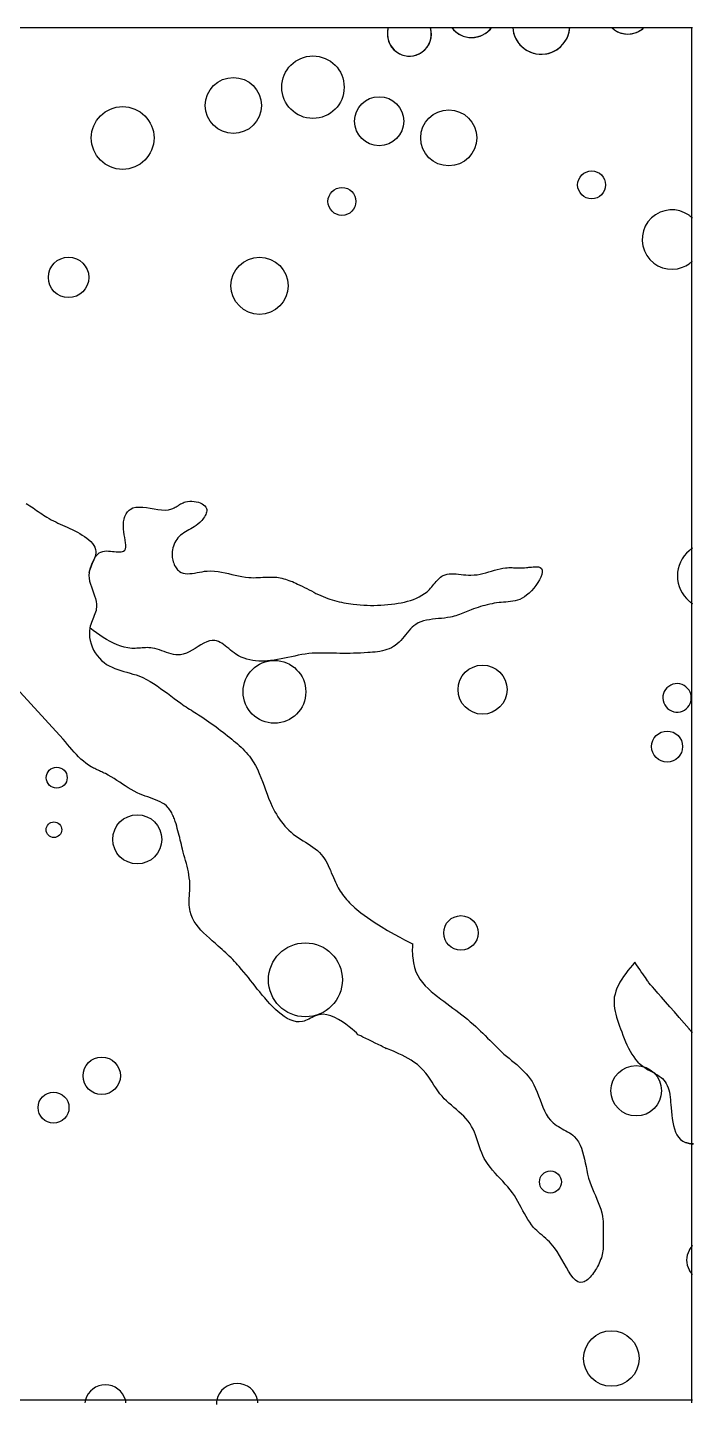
# Model space of a CAD drawing. Extents: x 5.04 to 6.07, y 7.54 to 8.53.
# Drawn here: x 5.589 to 6.067, y 7.543 to 8.53 of the extents above; entities that cross this region are included whole.
import ezdxf

# ---------------------------------------------------------------- set-up
doc = ezdxf.new("R2010")
doc.units = 0
doc.layers.add('LAYER1', color=7, linetype='CONTINUOUS')
doc.layers.add('LAYER12', color=5, linetype='CONTINUOUS')

msp = doc.modelspace()

# ---------------------------------------------------------------- linework, layer by layer
at = {"layer": 'LAYER1', "color": 7, "linetype": 'CONTINUOUS'}
for points in [[(5.5883, 8.189), (5.5896, 8.1883), (5.5909, 8.1875), (5.5922, 8.1867), (5.5934, 8.1859), (5.5947, 8.1851), (5.5959, 8.1842), (5.5971, 8.1833), (5.5984, 8.1825), (5.5996, 8.1816), (5.6008, 8.1808), (5.6021, 8.18), (5.6033, 8.1792), (5.6049, 8.1783), (5.6064, 8.1775), (5.608, 8.1767), (5.6096, 8.1759), (5.6112, 8.1751), (5.6128, 8.1744), (5.6145, 8.1737), (5.6162, 8.1729), (5.6179, 8.1721), (5.6197, 8.1713), (5.6215, 8.1704), (5.6233, 8.1695), (5.6251, 8.1686), (5.6269, 8.1676), (5.6286, 8.1665), (5.6303, 8.1654), (5.6319, 8.1643), (5.6334, 8.1631), (5.6348, 8.1618), (5.636, 8.1605), (5.637, 8.1591), (5.6377, 8.1577), (5.6382, 8.1562), (5.6384, 8.1547), (5.6384, 8.1536), (5.6382, 8.1524), (5.6378, 8.1512), (5.6374, 8.15), (5.6369, 8.1487), (5.6364, 8.1475), (5.6358, 8.1462), (5.6353, 8.1449), (5.6347, 8.1436), (5.6343, 8.1423), (5.6339, 8.141), (5.6336, 8.1397), (5.6334, 8.1376), (5.6336, 8.1355), (5.6339, 8.1334), (5.6345, 8.1313), (5.6352, 8.1293), (5.636, 8.1272), (5.6367, 8.1251), (5.6375, 8.123), (5.6381, 8.121), (5.6386, 8.1189), (5.6389, 8.1169), (5.6389, 8.1149), (5.6387, 8.1137), (5.6385, 8.1124), (5.6381, 8.1112), (5.6377, 8.11), (5.6372, 8.1088), (5.6367, 8.1075), (5.6362, 8.1063), (5.6357, 8.105), (5.6352, 8.1038), (5.6348, 8.1025), (5.6344, 8.1012), (5.634, 8.0999), (5.6337, 8.0977), (5.6337, 8.0954), (5.6339, 8.0931), (5.6343, 8.0908), (5.6349, 8.0885), (5.6358, 8.0863), (5.6368, 8.0841), (5.638, 8.0821), (5.6394, 8.0801), (5.6409, 8.0783), (5.6425, 8.0766), (5.6443, 8.0751), (5.6461, 8.0738), (5.648, 8.0727), (5.65, 8.0717), (5.6521, 8.0709), (5.6542, 8.0701), (5.6564, 8.0694), (5.6585, 8.0688), (5.6607, 8.0682), (5.6629, 8.0675), (5.665, 8.0669), (5.6672, 8.0662), (5.6693, 8.0655), (5.672, 8.0643), (5.6747, 8.063), (5.6773, 8.0616), (5.6798, 8.06), (5.6823, 8.0584), (5.6848, 8.0566), (5.6872, 8.0549), (5.6897, 8.0531), (5.6921, 8.0512), (5.6945, 8.0494), (5.6969, 8.0476), (5.6994, 8.0459), (5.7006, 8.045), (5.7018, 8.0442), (5.7031, 8.0433), (5.7043, 8.0425), (5.7056, 8.0417), (5.7069, 8.0409), (5.7081, 8.0401), (5.7094, 8.0393), (5.7106, 8.0385), (5.7119, 8.0377), (5.7132, 8.0369), (5.7144, 8.0361), (5.7161, 8.0349), (5.7178, 8.0338), (5.7195, 8.0326), (5.7212, 8.0314), (5.7229, 8.0302), (5.7246, 8.029), (5.7262, 8.0278), (5.7279, 8.0265), (5.7296, 8.0253), (5.7312, 8.024), (5.7328, 8.0227), (5.7345, 8.0214), (5.7359, 8.0203), (5.7372, 8.0191), (5.7386, 8.018), (5.74, 8.0168), (5.7413, 8.0156), (5.7426, 8.0144), (5.7439, 8.0132), (5.7451, 8.0119), (5.7463, 8.0106), (5.7474, 8.0093), (5.7485, 8.008), (5.7496, 8.0066), (5.7513, 8.004), (5.7528, 8.0013), (5.7543, 7.9986), (5.7555, 7.9957), (5.7567, 7.9928), (5.7579, 7.9898), (5.759, 7.9868), (5.7601, 7.9838), (5.7612, 7.9808), (5.7623, 7.9778), (5.7636, 7.9749), (5.7649, 7.9719), (5.7658, 7.97), (5.7668, 7.9682), (5.7679, 7.9664), (5.769, 7.9646), (5.7701, 7.9629), (5.7714, 7.9612), (5.7727, 7.9595), (5.774, 7.9579), (5.7754, 7.9564), (5.7769, 7.9549), (5.7784, 7.9535), (5.78, 7.9522), (5.7817, 7.9509), (5.7834, 7.9497), (5.7852, 7.9486), (5.787, 7.9474), (5.7888, 7.9463), (5.7906, 7.9452), (5.7923, 7.944), (5.794, 7.9428), (5.7957, 7.9416), (5.7973, 7.9403), (5.7987, 7.9389), (5.8001, 7.9375), (5.8013, 7.936), (5.8023, 7.9345), (5.8033, 7.933), (5.8042, 7.9314), (5.805, 7.9297), (5.8058, 7.928), (5.8066, 7.9263), (5.8073, 7.9245), (5.8081, 7.9228), (5.8088, 7.9211), (5.8095, 7.9193), (5.8103, 7.9177), (5.8109, 7.9163), (5.8116, 7.915), (5.8123, 7.9137), (5.813, 7.9125), (5.8137, 7.9112), (5.8145, 7.91), (5.8154, 7.9088), (5.8163, 7.9076), (5.8172, 7.9064), (5.8182, 7.9052), (5.8193, 7.904), (5.8204, 7.9028), (5.8242, 7.8993), (5.8285, 7.8958), (5.8332, 7.8923), (5.8381, 7.8891), (5.843, 7.886), (5.8477, 7.8831), (5.8523, 7.8805), (5.8564, 7.8782), (5.8599, 7.8764), (5.8627, 7.8749), (5.8646, 7.8739), (5.8656, 7.8735), (5.8656, 7.8735), (5.8656, 7.8734), (5.8656, 7.8734), (5.8656, 7.8734), (5.8656, 7.8734), (5.8656, 7.8734), (5.8656, 7.8734), (5.8656, 7.8734), (5.8656, 7.8735), (5.8656, 7.8735), (5.8656, 7.8735), (5.8656, 7.8735), (5.8655, 7.8735), (5.8655, 7.8735), (5.8655, 7.8735), (5.8655, 7.8735), (5.8655, 7.8735), (5.8655, 7.8735), (5.8655, 7.8735), (5.8655, 7.8735), (5.8655, 7.8735), (5.8655, 7.8735), (5.8655, 7.8735), (5.8656, 7.8735), (5.8656, 7.8735), (5.8656, 7.8735), (5.8656, 7.8734), (5.8656, 7.8734), (5.8656, 7.8734), (5.8656, 7.8734), (5.8656, 7.8734), (5.8656, 7.8734), (5.8656, 7.8734), (5.8656, 7.8734), (5.8656, 7.8734), (5.8656, 7.8735), (5.8656, 7.8735), (5.8656, 7.8735), (5.8656, 7.8736), (5.8656, 7.8736), (5.8656, 7.8737), (5.8656, 7.8737), (5.8656, 7.8737), (5.8656, 7.8737), (5.8656, 7.8737), (5.8656, 7.8736), (5.8656, 7.8736), (5.8656, 7.8735), (5.8655, 7.8731), (5.8655, 7.8727), (5.8655, 7.8721), (5.8655, 7.8714), (5.8655, 7.8706), (5.8654, 7.8697), (5.8654, 7.8687), (5.8654, 7.8677), (5.8655, 7.8667), (5.8655, 7.8656), (5.8656, 7.8646), (5.8657, 7.8635), (5.8662, 7.8599), (5.867, 7.8566), (5.868, 7.8535), (5.8694, 7.8507), (5.8709, 7.8481), (5.8727, 7.8457), (5.8746, 7.8435), (5.8767, 7.8414)], [(5.6336, 8.1397), (5.6341, 8.1414), (5.6346, 8.1431), (5.6352, 8.1448), (5.6358, 8.1464), (5.6364, 8.1479), (5.6371, 8.1493), (5.6379, 8.1506), (5.6388, 8.1518), (5.6397, 8.1528), (5.6408, 8.1537), (5.642, 8.1543), (5.6434, 8.1548), (5.6446, 8.155), (5.646, 8.1551), (5.6474, 8.155), (5.6488, 8.155), (5.6502, 8.1548), (5.6516, 8.1547), (5.653, 8.1545), (5.6543, 8.1544), (5.6555, 8.1544), (5.6566, 8.1544), (5.6575, 8.1546), (5.6583, 8.1549), (5.6591, 8.1557), (5.6596, 8.1566), (5.6598, 8.1579), (5.6598, 8.1594), (5.6597, 8.161), (5.6594, 8.1628), (5.6591, 8.1647), (5.6588, 8.1667), (5.6585, 8.1688), (5.6582, 8.1708), (5.6581, 8.1729), (5.6581, 8.1749), (5.6582, 8.1759), (5.6584, 8.177), (5.6586, 8.178), (5.6589, 8.179), (5.6592, 8.1799), (5.6596, 8.1808), (5.6601, 8.1816), (5.6606, 8.1824), (5.6611, 8.1831), (5.6617, 8.1838), (5.6623, 8.1844), (5.663, 8.1849), (5.6649, 8.1859), (5.6671, 8.1864), (5.6695, 8.1866), (5.672, 8.1865), (5.6746, 8.1862), (5.6773, 8.1857), (5.6801, 8.1852), (5.6828, 8.1848), (5.6855, 8.1845), (5.6881, 8.1844), (5.6905, 8.1846), (5.6928, 8.1852), (5.6937, 8.1855), (5.6945, 8.1859), (5.6952, 8.1864), (5.696, 8.1868), (5.6968, 8.1873), (5.6976, 8.1878), (5.6983, 8.1883), (5.6992, 8.1888), (5.7, 8.1892), (5.7009, 8.1896), (5.7018, 8.19), (5.7027, 8.1903), (5.7042, 8.1906), (5.7057, 8.1907), (5.7073, 8.1908), (5.7089, 8.1906), (5.7104, 8.1904), (5.7119, 8.19), (5.7133, 8.1895), (5.7146, 8.1889), (5.7157, 8.1882), (5.7166, 8.1874), (5.7173, 8.1865), (5.7177, 8.1855), (5.7179, 8.1847), (5.7179, 8.1839), (5.7178, 8.183), (5.7175, 8.1822), (5.7172, 8.1813), (5.7168, 8.1804), (5.7163, 8.1795), (5.7157, 8.1787), (5.715, 8.1778), (5.7143, 8.177), (5.7136, 8.1762), (5.7129, 8.1755), (5.7116, 8.1744), (5.7103, 8.1734), (5.709, 8.1725), (5.7077, 8.1717), (5.7064, 8.1709), (5.7051, 8.1702), (5.7038, 8.1695), (5.7026, 8.1688), (5.7014, 8.168), (5.7002, 8.1672), (5.6991, 8.1663), (5.698, 8.1653), (5.6972, 8.1644), (5.6964, 8.1634), (5.6957, 8.1623), (5.6951, 8.1611), (5.6945, 8.1599), (5.6941, 8.1586), (5.6937, 8.1573), (5.6934, 8.156), (5.6932, 8.1546), (5.6931, 8.1532), (5.6931, 8.1518), (5.6932, 8.1504), (5.6934, 8.1494), (5.6936, 8.1484), (5.6938, 8.1474), (5.6942, 8.1464), (5.6945, 8.1455), (5.6949, 8.1446), (5.6954, 8.1438), (5.6959, 8.143), (5.6964, 8.1422), (5.697, 8.1416), (5.6977, 8.141), (5.6983, 8.1404), (5.6996, 8.1397), (5.701, 8.1392), (5.7025, 8.1389), (5.7041, 8.1388), (5.7057, 8.1389), (5.7074, 8.139), (5.7092, 8.1393), (5.711, 8.1396), (5.7128, 8.1399), (5.7146, 8.1402), (5.7164, 8.1405), (5.7182, 8.1407), (5.7209, 8.1408), (5.7235, 8.1407), (5.7261, 8.1404), (5.7286, 8.14), (5.7311, 8.1395), (5.7335, 8.1389), (5.736, 8.1383), (5.7384, 8.1377), (5.7408, 8.1372), (5.7432, 8.1367), (5.7457, 8.1363), (5.7482, 8.136), (5.7498, 8.136), (5.7514, 8.1359), (5.7531, 8.136), (5.7548, 8.1361), (5.7564, 8.1361), (5.7581, 8.1362), (5.7598, 8.1363), (5.7614, 8.1364), (5.7631, 8.1364), (5.7648, 8.1364), (5.7664, 8.1364), (5.7681, 8.1362), (5.7694, 8.136), (5.7706, 8.1358), (5.7719, 8.1355), (5.7732, 8.1352), (5.7744, 8.1349), (5.7757, 8.1345), (5.7769, 8.134), (5.7782, 8.1335), (5.7794, 8.1331), (5.7806, 8.1325), (5.7818, 8.132), (5.7831, 8.1314), (5.7847, 8.1306), (5.7864, 8.1298), (5.7881, 8.1289), (5.7897, 8.1281), (5.7914, 8.1272), (5.793, 8.1264), (5.7947, 8.1255), (5.7963, 8.1247), (5.798, 8.1239), (5.7997, 8.1231), (5.8014, 8.1224), (5.8031, 8.1217), (5.8047, 8.1211), (5.8063, 8.1205), (5.8079, 8.12), (5.8096, 8.1196), (5.8112, 8.1191), (5.8129, 8.1187), (5.8146, 8.1183), (5.8162, 8.118), (5.8179, 8.1177), (5.8196, 8.1174), (5.8213, 8.1172), (5.823, 8.1169), (5.8255, 8.1167), (5.828, 8.1164), (5.8305, 8.1163), (5.8329, 8.1162), (5.8354, 8.1161), (5.8379, 8.1161), (5.8404, 8.1162), (5.8429, 8.1163), (5.8454, 8.1164), (5.8479, 8.1167), (5.8504, 8.1169), (5.8529, 8.1173), (5.8552, 8.1176), (5.8574, 8.118), (5.8597, 8.1185), (5.8619, 8.119), (5.8641, 8.1197), (5.8663, 8.1204), (5.8683, 8.1212), (5.8704, 8.1222), (5.8723, 8.1233), (5.8742, 8.1245), (5.876, 8.1259), (5.8777, 8.1275), (5.8785, 8.1284), (5.8793, 8.1293), (5.8801, 8.1303), (5.8809, 8.1312), (5.8817, 8.1322), (5.8825, 8.1331), (5.8833, 8.134), (5.8841, 8.1349), (5.8849, 8.1357), (5.8857, 8.1364), (5.8866, 8.137), (5.8875, 8.1376), (5.8889, 8.1381), (5.8904, 8.1385), (5.8919, 8.1388), (5.8935, 8.1388), (5.8952, 8.1388), (5.8969, 8.1387), (5.8986, 8.1385), (5.9004, 8.1383), (5.9021, 8.1381), (5.9039, 8.1379), (5.9057, 8.1378), (5.9074, 8.1378), (5.9097, 8.1379), (5.9118, 8.1381), (5.914, 8.1385), (5.9161, 8.139), (5.9182, 8.1395), (5.9202, 8.1401), (5.9223, 8.1407), (5.9243, 8.1413), (5.9263, 8.1419), (5.9283, 8.1424), (5.9303, 8.1428), (5.9323, 8.143), (5.9334, 8.1431), (5.9346, 8.1432), (5.9358, 8.1432), (5.937, 8.1432), (5.9381, 8.1431), (5.9394, 8.1431), (5.9406, 8.1431), (5.9419, 8.143), (5.9431, 8.143), (5.9445, 8.143), (5.9458, 8.1431), (5.9472, 8.1432), (5.9482, 8.1433), (5.9491, 8.1434), (5.9501, 8.1435), (5.951, 8.1436), (5.952, 8.1437), (5.9529, 8.1438), (5.9537, 8.1438), (5.9546, 8.1438), (5.9553, 8.1438), (5.956, 8.1437), (5.9566, 8.1435), (5.9572, 8.1433), (5.958, 8.1425), (5.9585, 8.1414), (5.9585, 8.1399), (5.9582, 8.1383), (5.9575, 8.1364), (5.9566, 8.1344), (5.9554, 8.1324), (5.9541, 8.1304), (5.9526, 8.1284), (5.9509, 8.1265)], [(5.9509, 8.1265), (5.9492, 8.1248), (5.9474, 8.1233), (5.9458, 8.1221), (5.9441, 8.1212), (5.9425, 8.1204), (5.9409, 8.1198), (5.9392, 8.1194), (5.9376, 8.1191), (5.9359, 8.1188), (5.9342, 8.1186), (5.9326, 8.1185), (5.9309, 8.1184), (5.9292, 8.1182), (5.9276, 8.1181), (5.9259, 8.1179), (5.9242, 8.1176), (5.9226, 8.1173), (5.9209, 8.117), (5.9192, 8.1166), (5.9175, 8.1161), (5.9159, 8.1157), (5.9142, 8.1152), (5.9126, 8.1146), (5.911, 8.1141), (5.9093, 8.1135), (5.9077, 8.1129), (5.9065, 8.1124), (5.9053, 8.1119), (5.904, 8.1114), (5.9028, 8.111), (5.9016, 8.1105), (5.9004, 8.11), (5.8992, 8.1096), (5.8979, 8.1091), (5.8967, 8.1087), (5.8954, 8.1084), (5.8941, 8.108), (5.8928, 8.1077), (5.8907, 8.1073), (5.8885, 8.107), (5.8864, 8.1068), (5.8842, 8.1066), (5.882, 8.1064), (5.8798, 8.1061), (5.8777, 8.1058), (5.8756, 8.1054), (5.8735, 8.1049), (5.8716, 8.1043), (5.8697, 8.1035), (5.868, 8.1025), (5.8666, 8.1015), (5.8653, 8.1004), (5.8641, 8.0992), (5.8629, 8.0979), (5.8618, 8.0965), (5.8606, 8.0951), (5.8595, 8.0937), (5.8583, 8.0923), (5.8571, 8.091), (5.8559, 8.0897), (5.8546, 8.0885), (5.8532, 8.0874), (5.8518, 8.0865), (5.8504, 8.0857), (5.8488, 8.085), (5.8472, 8.0844), (5.8456, 8.0839), (5.8439, 8.0835), (5.8422, 8.0831), (5.8405, 8.0829), (5.8387, 8.0826), (5.8369, 8.0825), (5.8351, 8.0823), (5.8334, 8.0822), (5.8308, 8.082), (5.8283, 8.0819), (5.8258, 8.0818), (5.8233, 8.0818), (5.8208, 8.0817), (5.8183, 8.0817), (5.8158, 8.0817), (5.8134, 8.0817), (5.8109, 8.0818), (5.8085, 8.0818), (5.806, 8.0818), (5.8035, 8.0819), (5.8027, 8.0819), (5.8019, 8.0819), (5.801, 8.0819), (5.8002, 8.0819), (5.7994, 8.0819), (5.7985, 8.0819), (5.7977, 8.0819), (5.7969, 8.0819), (5.796, 8.0819), (5.7952, 8.0819), (5.7944, 8.0818), (5.7936, 8.0818), (5.7911, 8.0815), (5.7886, 8.0812), (5.7861, 8.0808), (5.7836, 8.0803), (5.7812, 8.0798), (5.7787, 8.0793), (5.7762, 8.0787), (5.7738, 8.0782), (5.7713, 8.0777), (5.7688, 8.0772), (5.7663, 8.0768), (5.7637, 8.0765), (5.7616, 8.0763), (5.7595, 8.0761), (5.7573, 8.0761), (5.7552, 8.0761), (5.753, 8.0763), (5.7509, 8.0766), (5.7488, 8.077), (5.7467, 8.0775), (5.7447, 8.0782), (5.7427, 8.079), (5.7407, 8.08), (5.7388, 8.0812), (5.7375, 8.0821), (5.7362, 8.0831), (5.7349, 8.0841), (5.7337, 8.0851), (5.7324, 8.0861), (5.7312, 8.0871), (5.73, 8.0881), (5.7287, 8.0889), (5.7275, 8.0896), (5.7263, 8.0902), (5.725, 8.0907), (5.7238, 8.0909), (5.7218, 8.091), (5.7199, 8.0906), (5.7179, 8.0899), (5.7159, 8.089), (5.7138, 8.0878), (5.7117, 8.0866), (5.7096, 8.0853), (5.7075, 8.084), (5.7054, 8.0829), (5.7033, 8.0819), (5.7011, 8.0812), (5.699, 8.0807), (5.6973, 8.0806), (5.6957, 8.0807), (5.694, 8.081), (5.6924, 8.0814), (5.6907, 8.0819), (5.6891, 8.0824), (5.6874, 8.083), (5.6858, 8.0836), (5.6841, 8.0842), (5.6824, 8.0847), (5.6807, 8.0852), (5.679, 8.0855), (5.6778, 8.0856), (5.6765, 8.0857), (5.6753, 8.0858), (5.674, 8.0857), (5.6728, 8.0857), (5.6715, 8.0856), (5.6703, 8.0855), (5.669, 8.0854), (5.6678, 8.0854), (5.6665, 8.0853), (5.6653, 8.0853), (5.6641, 8.0853), (5.6614, 8.0856), (5.6588, 8.0861), (5.6562, 8.0868), (5.6536, 8.0877), (5.6511, 8.0889), (5.6486, 8.0901), (5.6461, 8.0916), (5.6437, 8.0931), (5.6413, 8.0947), (5.6388, 8.0964), (5.6364, 8.0981), (5.634, 8.0999)], [(5.7734, 7.8214), (5.7713, 7.823), (5.7692, 7.8247), (5.7672, 7.8265), (5.7652, 7.8285), (5.7633, 7.8305), (5.7615, 7.8325), (5.7595, 7.8347), (5.7577, 7.8368), (5.7559, 7.839), (5.7542, 7.8411), (5.7526, 7.8432), (5.7509, 7.8453), (5.7493, 7.8473), (5.7478, 7.8493), (5.7462, 7.8513), (5.7446, 7.8533), (5.7429, 7.8552), (5.7413, 7.8572), (5.7401, 7.8584), (5.739, 7.8597), (5.7378, 7.8609), (5.7366, 7.8622), (5.7354, 7.8634), (5.7341, 7.8646), (5.7328, 7.8658), (5.7316, 7.8671), (5.7302, 7.8683), (5.7289, 7.8695), (5.7275, 7.8707), (5.7262, 7.8719), (5.7241, 7.8738), (5.7219, 7.8756), (5.7198, 7.8775), (5.7177, 7.8794), (5.7157, 7.8814), (5.7138, 7.8833), (5.712, 7.8854), (5.7104, 7.8875), (5.7089, 7.8896), (5.7077, 7.8919), (5.7067, 7.8942), (5.706, 7.8966), (5.7057, 7.8981), (5.7055, 7.8997), (5.7054, 7.9013), (5.7053, 7.903), (5.7054, 7.9046), (5.7054, 7.9063), (5.7055, 7.908), (5.7056, 7.9097), (5.7057, 7.9114), (5.7058, 7.9131), (5.7058, 7.9148), (5.7058, 7.9165), (5.7057, 7.9186), (5.7054, 7.9208), (5.7051, 7.9229), (5.7048, 7.925), (5.7043, 7.927), (5.7038, 7.9291), (5.7033, 7.9311), (5.7028, 7.9332), (5.7022, 7.9352), (5.7016, 7.9373), (5.7011, 7.9393), (5.7005, 7.9413), (5.7001, 7.943), (5.6997, 7.9446), (5.6993, 7.9463), (5.6989, 7.9479), (5.6985, 7.9496), (5.6981, 7.9512), (5.6977, 7.9529), (5.6973, 7.9546), (5.6968, 7.9562), (5.6964, 7.9579), (5.6959, 7.9595), (5.6953, 7.9612), (5.695, 7.9621), (5.6947, 7.963), (5.6943, 7.9639), (5.694, 7.9648), (5.6936, 7.9656), (5.6932, 7.9665), (5.6928, 7.9673), (5.6923, 7.9681), (5.6919, 7.9689), (5.6913, 7.9697), (5.6908, 7.9704), (5.6902, 7.9711), (5.689, 7.9723), (5.6876, 7.9735), (5.6861, 7.9744), (5.6845, 7.9753), (5.6828, 7.9761), (5.6811, 7.9768), (5.6793, 7.9775), (5.6775, 7.9782), (5.6756, 7.9788), (5.6738, 7.9794), (5.672, 7.9801), (5.6702, 7.9808), (5.668, 7.9818), (5.6658, 7.983), (5.6636, 7.9841), (5.6615, 7.9854), (5.6595, 7.9867), (5.6575, 7.988), (5.6555, 7.9893), (5.6534, 7.9906), (5.6514, 7.9919), (5.6494, 7.9932), (5.6473, 7.9944), (5.6452, 7.9955), (5.6443, 7.9959), (5.6435, 7.9963), (5.6426, 7.9967), (5.6418, 7.9971), (5.641, 7.9975), (5.6401, 7.9979), (5.6393, 7.9983), (5.6384, 7.9987), (5.6376, 7.9991), (5.6368, 7.9995), (5.636, 7.9999), (5.6351, 8.0004), (5.6332, 8.0016), (5.6313, 8.0029), (5.6295, 8.0044), (5.6277, 8.0059), (5.626, 8.0075), (5.6244, 8.0092), (5.6227, 8.0109), (5.6212, 8.0127), (5.6196, 8.0145), (5.6181, 8.0163), (5.6165, 8.0182), (5.615, 8.0201), (5.5789, 8.0597)], [(6.025, 7.8603), (6.0233, 7.8583), (6.0217, 7.8563), (6.02, 7.8543), (6.0185, 7.8522), (6.017, 7.8502), (6.0156, 7.8481), (6.0143, 7.846), (6.0132, 7.8439), (6.0122, 7.8418), (6.0114, 7.8396), (6.0108, 7.8375), (6.0103, 7.8352), (6.0102, 7.8333), (6.0101, 7.8312), (6.0103, 7.8292), (6.0105, 7.8272), (6.0109, 7.8251), (6.0114, 7.823), (6.0119, 7.8209), (6.0126, 7.8188), (6.0133, 7.8167), (6.014, 7.8146), (6.0148, 7.8125), (6.0156, 7.8104), (6.0165, 7.808), (6.0174, 7.8056), (6.0184, 7.8033), (6.0194, 7.801), (6.0205, 7.7988), (6.0216, 7.7966), (6.0228, 7.7945), (6.0242, 7.7925), (6.0256, 7.7906), (6.0272, 7.7888), (6.0289, 7.7872), (6.0308, 7.7857), (6.0321, 7.7848), (6.0334, 7.784), (6.0347, 7.7832), (6.0361, 7.7825), (6.0374, 7.7817), (6.0388, 7.781), (6.0401, 7.7802), (6.0414, 7.7795), (6.0426, 7.7786), (6.0438, 7.7778), (6.0449, 7.7769), (6.0458, 7.7759), (6.0468, 7.7747), (6.0476, 7.7733), (6.0483, 7.7719), (6.0489, 7.7704), (6.0494, 7.7688), (6.0498, 7.7672), (6.0501, 7.7654), (6.0503, 7.7637), (6.0505, 7.7618), (6.0507, 7.7599), (6.0509, 7.758), (6.051, 7.756), (6.0513, 7.7534), (6.0515, 7.7508), (6.0518, 7.7482), (6.0522, 7.7456), (6.0528, 7.7432), (6.0534, 7.7408), (6.0542, 7.7386), (6.0552, 7.7366), (6.0563, 7.7349), (6.0577, 7.7333), (6.0594, 7.7321), (6.0613, 7.7312), (6.0615, 7.7312), (6.0617, 7.7311), (6.0619, 7.731), (6.0621, 7.731), (6.0624, 7.7309), (6.0626, 7.7309), (6.0628, 7.7308), (6.063, 7.7308), (6.0633, 7.7307), (6.0635, 7.7307), (6.0637, 7.7306), (6.064, 7.7306)], [(6.064, 7.8125), (6.0604, 7.8167), (6.0568, 7.8207), (6.0534, 7.8247), (6.0501, 7.8284), (6.047, 7.832), (6.0442, 7.8352), (6.0416, 7.8382), (6.0394, 7.8407), (6.0376, 7.8427), (6.0363, 7.8442), (6.0354, 7.8452), (6.0351, 7.8455), (6.0351, 7.8455), (6.0351, 7.8455), (6.0351, 7.8454), (6.0351, 7.8454), (6.0352, 7.8454), (6.0352, 7.8454), (6.0352, 7.8454), (6.0352, 7.8454), (6.0352, 7.8454), (6.0352, 7.8454), (6.0351, 7.8454), (6.0351, 7.8455), (6.0349, 7.8458), (6.0345, 7.8464), (6.034, 7.8471), (6.0333, 7.8481), (6.0326, 7.8493), (6.0317, 7.8506), (6.0307, 7.852), (6.0296, 7.8535), (6.0285, 7.8551), (6.0274, 7.8568), (6.0262, 7.8585), (6.025, 7.8603)], [(5.8767, 7.8414), (5.8789, 7.8394), (5.8812, 7.8375), (5.8835, 7.8357), (5.8859, 7.8339), (5.888, 7.8323), (5.8902, 7.8307), (5.8923, 7.8291), (5.8945, 7.8275), (5.8966, 7.826), (5.8987, 7.8244), (5.9008, 7.8227), (5.9029, 7.8211), (5.905, 7.8194), (5.907, 7.8177), (5.909, 7.816), (5.911, 7.8142), (5.9127, 7.8126), (5.9144, 7.811), (5.9161, 7.8094), (5.9177, 7.8077), (5.9193, 7.806), (5.921, 7.8044), (5.9226, 7.8027), (5.9243, 7.801), (5.926, 7.7994), (5.9277, 7.7977), (5.9294, 7.7961), (5.9311, 7.7945), (5.9329, 7.793), (5.9348, 7.7915), (5.9366, 7.7899), (5.9384, 7.7884), (5.9403, 7.7869), (5.942, 7.7853), (5.9438, 7.7837), (5.9455, 7.7821), (5.9471, 7.7804), (5.9486, 7.7786), (5.95, 7.7768), (5.9513, 7.7748), (5.9526, 7.7724), (5.9538, 7.7698), (5.9549, 7.7672), (5.956, 7.7645), (5.957, 7.7618), (5.958, 7.7591), (5.959, 7.7565), (5.9602, 7.7539), (5.9615, 7.7514), (5.9629, 7.7491), (5.9646, 7.747), (5.9665, 7.7451), (5.9677, 7.7442), (5.9689, 7.7434), (5.9702, 7.7425), (5.9715, 7.7418), (5.9728, 7.741), (5.9742, 7.7403), (5.9755, 7.7395), (5.9768, 7.7388), (5.9781, 7.738), (5.9793, 7.7372), (5.9805, 7.7363), (5.9816, 7.7354), (5.9832, 7.7335), (5.9846, 7.7315), (5.9858, 7.7293), (5.9868, 7.727), (5.9876, 7.7245), (5.9883, 7.7219), (5.9889, 7.7192), (5.9894, 7.7165), (5.99, 7.7138), (5.9905, 7.711), (5.9911, 7.7083), (5.9919, 7.7056), (5.9927, 7.703), (5.9936, 7.7004), (5.9946, 7.6979), (5.9957, 7.6954), (5.9968, 7.693), (5.9978, 7.6906), (5.9988, 7.6881), (5.9997, 7.6857), (6.0006, 7.6833), (6.0013, 7.6808), (6.0018, 7.6784), (6.0021, 7.6758), (6.0022, 7.675), (6.0023, 7.6742), (6.0023, 7.6734), (6.0023, 7.6726), (6.0023, 7.6717), (6.0023, 7.6709), (6.0023, 7.6701), (6.0023, 7.6692), (6.0023, 7.6684), (6.0023, 7.6676), (6.0022, 7.6667), (6.0023, 7.6659), (6.0023, 7.665), (6.0023, 7.6642), (6.0023, 7.6634), (6.0023, 7.6625), (6.0024, 7.6617), (6.0024, 7.6609), (6.0024, 7.66), (6.0024, 7.6592), (6.0024, 7.6584), (6.0024, 7.6575), (6.0024, 7.6567), (6.0024, 7.6559), (6.0023, 7.6546), (6.0021, 7.6534), (6.0019, 7.6521), (6.0016, 7.6509), (6.0013, 7.6496), (6.001, 7.6484), (6.0005, 7.6472), (6, 7.6459), (5.9995, 7.6447), (5.9989, 7.6434), (5.9983, 7.6422), (5.9975, 7.6409), (5.9969, 7.6398), (5.9961, 7.6387), (5.9954, 7.6376), (5.9946, 7.6365), (5.9937, 7.6355), (5.9929, 7.6346), (5.992, 7.6337), (5.9912, 7.6329), (5.9903, 7.6322), (5.9894, 7.6316), (5.9886, 7.6312), (5.9877, 7.6309), (5.9858, 7.6307), (5.9841, 7.6313), (5.9824, 7.6325), (5.9807, 7.6342), (5.9791, 7.6363), (5.9775, 7.6388), (5.9759, 7.6415), (5.9743, 7.6443), (5.9727, 7.6473), (5.971, 7.6502), (5.9693, 7.653), (5.9675, 7.6555), (5.9663, 7.6571), (5.965, 7.6585), (5.9637, 7.6599), (5.9624, 7.6612), (5.9611, 7.6624), (5.9598, 7.6635), (5.9585, 7.6646), (5.9572, 7.6657), (5.956, 7.6668), (5.9547, 7.668), (5.9535, 7.6691), (5.9524, 7.6703), (5.951, 7.6721), (5.9496, 7.674), (5.9483, 7.6759), (5.947, 7.678), (5.9459, 7.6801), (5.9447, 7.6822), (5.9435, 7.6844), (5.9423, 7.6866), (5.9411, 7.6887), (5.9399, 7.6909), (5.9386, 7.693), (5.9372, 7.695), (5.9356, 7.6972), (5.9339, 7.6993), (5.9321, 7.7013), (5.9303, 7.7033), (5.9284, 7.7053), (5.9266, 7.7072), (5.9248, 7.7092), (5.923, 7.7112), (5.9214, 7.7132), (5.9198, 7.7153), (5.9183, 7.7174), (5.917, 7.7197), (5.9161, 7.7217), (5.9152, 7.7237), (5.9144, 7.7258), (5.9136, 7.7279), (5.9129, 7.7301), (5.9122, 7.7322), (5.9115, 7.7344), (5.9107, 7.7365), (5.9099, 7.7386), (5.909, 7.7406), (5.9079, 7.7426), (5.9068, 7.7445), (5.9054, 7.7464), (5.9039, 7.7482), (5.9023, 7.7499), (5.9006, 7.7515), (5.8988, 7.7531), (5.897, 7.7547), (5.8952, 7.7563), (5.8934, 7.7578), (5.8916, 7.7594), (5.8898, 7.7609), (5.8882, 7.7625), (5.8867, 7.7642), (5.8851, 7.7661), (5.8836, 7.7681), (5.8822, 7.7702), (5.8809, 7.7723), (5.8796, 7.7744), (5.8782, 7.7765), (5.8767, 7.7786), (5.8751, 7.7808), (5.8733, 7.7829), (5.8713, 7.7849), (5.8691, 7.7869), (5.8665, 7.7888), (5.8645, 7.7901), (5.8624, 7.7914), (5.8602, 7.7926), (5.858, 7.7937), (5.8558, 7.7947), (5.8538, 7.7957), (5.8519, 7.7965), (5.8501, 7.7972), (5.8487, 7.7978), (5.8476, 7.7982), (5.8468, 7.7985), (5.8465, 7.7986), (5.8464, 7.7986), (5.8464, 7.7986), (5.8465, 7.7986), (5.8465, 7.7986), (5.8465, 7.7985), (5.8465, 7.7985), (5.8465, 7.7985), (5.8466, 7.7985), (5.8466, 7.7985), (5.8465, 7.7985), (5.8465, 7.7985), (5.8465, 7.7986), (5.8458, 7.7989), (5.8446, 7.7995), (5.843, 7.8003), (5.841, 7.8013), (5.8388, 7.8024), (5.8365, 7.8035), (5.8342, 7.8047), (5.832, 7.8057), (5.83, 7.8067), (5.8284, 7.8075), (5.8271, 7.808), (5.8264, 7.8083), (5.8264, 7.8083), (5.8263, 7.8084), (5.8263, 7.8084), (5.8263, 7.8083), (5.8263, 7.8083), (5.8263, 7.8083), (5.8264, 7.8083), (5.8264, 7.8083), (5.8264, 7.8083), (5.8264, 7.8083), (5.8264, 7.8083), (5.8264, 7.8083), (5.8261, 7.8088), (5.8253, 7.8096), (5.8239, 7.8109), (5.8222, 7.8124), (5.8201, 7.8141), (5.8178, 7.8159), (5.8152, 7.8177), (5.8125, 7.8193), (5.8097, 7.8208), (5.8069, 7.8219), (5.8041, 7.8227), (5.8014, 7.823), (5.8, 7.8229), (5.7986, 7.8227), (5.7973, 7.8223), (5.796, 7.8219), (5.7948, 7.8213), (5.7936, 7.8208), (5.7924, 7.8202), (5.7912, 7.8196), (5.79, 7.8191), (5.7888, 7.8186), (5.7877, 7.8181), (5.7865, 7.8178), (5.7843, 7.8176), (5.7822, 7.8177), (5.78, 7.8182), (5.7778, 7.819), (5.7756, 7.8201), (5.7734, 7.8214)], [(6.0657, 7.8106), (6.0656, 7.8107), (6.0656, 7.8107), (6.0656, 7.8107), (6.0656, 7.8107), (6.0655, 7.8108), (6.0655, 7.8108), (6.0655, 7.8108), (6.0655, 7.8108), (6.0654, 7.8109), (6.0654, 7.8109), (6.0654, 7.8109), (6.0654, 7.8109), (6.0653, 7.8111), (6.0651, 7.8112), (6.065, 7.8113), (6.0649, 7.8115), (6.0648, 7.8116), (6.0647, 7.8117), (6.0645, 7.8119), (6.0644, 7.812), (6.0643, 7.8121), (6.0642, 7.8123), (6.0641, 7.8124), (6.064, 7.8125)], [(6.0664, 7.8099), (6.0663, 7.81), (6.0662, 7.81), (6.0662, 7.8101), (6.0661, 7.8102), (6.066, 7.8102), (6.066, 7.8103), (6.0659, 7.8104), (6.0659, 7.8104), (6.0658, 7.8105), (6.0658, 7.8105), (6.0657, 7.8106), (6.0657, 7.8106), (6.0655, 7.8108), (6.0653, 7.811), (6.0652, 7.8111), (6.0652, 7.8111), (6.0652, 7.8111), (6.0652, 7.8111), (6.0652, 7.8111), (6.0653, 7.811), (6.0654, 7.8109), (6.0654, 7.8108), (6.0655, 7.8107), (6.0657, 7.8106)], [(6.0657, 7.8106), (6.0657, 7.8106), (6.0657, 7.8106), (6.0657, 7.8106), (6.0657, 7.8106), (6.0657, 7.8106), (6.0657, 7.8106), (6.0657, 7.8106), (6.0657, 7.8106), (6.0657, 7.8106), (6.0657, 7.8106), (6.0657, 7.8106), (6.0657, 7.8106), (6.0657, 7.8106), (6.0657, 7.8106), (6.0657, 7.8106), (6.0657, 7.8106), (6.0657, 7.8106), (6.0657, 7.8106), (6.0657, 7.8106), (6.0657, 7.8106), (6.0657, 7.8106), (6.0657, 7.8106), (6.0657, 7.8106), (6.0657, 7.8106)], [(6.064, 7.7306), (6.0641, 7.7305), (6.0643, 7.7305), (6.0644, 7.7304), (6.0646, 7.7304), (6.0647, 7.7304), (6.0649, 7.7303), (6.065, 7.7303), (6.0652, 7.7302), (6.0653, 7.7302), (6.0654, 7.7302), (6.0655, 7.7301), (6.0657, 7.7301), (6.0659, 7.7301), (6.066, 7.73), (6.0662, 7.73), (6.0662, 7.73), (6.0663, 7.73), (6.0662, 7.73), (6.0662, 7.73), (6.0661, 7.73), (6.066, 7.73), (6.0659, 7.7301), (6.0658, 7.7301), (6.0657, 7.7301)], [(6.0657, 7.7301), (6.0657, 7.7301), (6.0657, 7.7301), (6.0657, 7.7301), (6.0657, 7.7301), (6.0657, 7.7301), (6.0657, 7.7301), (6.0657, 7.7301), (6.0657, 7.7301), (6.0657, 7.7301), (6.0657, 7.7301), (6.0657, 7.7301), (6.0657, 7.7301), (6.0657, 7.7301), (6.0657, 7.7301), (6.0657, 7.7301), (6.0657, 7.7301), (6.0657, 7.7301), (6.0657, 7.7301), (6.0657, 7.7301), (6.0657, 7.7301), (6.0657, 7.7301), (6.0657, 7.7301), (6.0657, 7.7301), (6.0657, 7.7301)], [(6.0657, 7.7301), (6.0657, 7.7301), (6.0658, 7.7301), (6.0658, 7.7301), (6.0659, 7.7301), (6.066, 7.7301), (6.066, 7.7301), (6.0661, 7.7301), (6.0662, 7.7301), (6.0662, 7.7301), (6.0663, 7.7301), (6.0663, 7.7301), (6.0664, 7.7301), (6.0667, 7.7301), (6.0669, 7.7301), (6.067, 7.7301), (6.0671, 7.7301), (6.0671, 7.7301), (6.0671, 7.7301), (6.067, 7.7301), (6.0669, 7.7301), (6.0668, 7.7301), (6.0667, 7.7301), (6.0665, 7.7301), (6.0664, 7.7301)]]:
    msp.add_lwpolyline(points, dxfattribs=at)
for centre, radius in [((5.7941, 8.4875), 0.0224), ((5.737, 8.4744), 0.0201), ((5.8416, 8.4631), 0.0176), ((5.6576, 8.4511), 0.0225), ((5.8915, 8.4512), 0.0201), ((5.994, 8.4175), 0.01), ((5.8149, 8.4056), 0.01), ((5.6188, 8.3512), 0.0145), ((5.7558, 8.3452), 0.0205), ((5.7665, 8.0541), 0.0225), ((5.9158, 8.0557), 0.0176), ((6.0482, 8.0149), 0.0111), ((5.6103, 7.9926), 0.0075), ((5.6681, 7.9484), 0.0176), ((5.6083, 7.9553), 0.0056), ((5.9003, 7.8813), 0.0124), ((5.7887, 7.8477), 0.0265), ((5.6426, 7.7789), 0.0134), ((6.026, 7.7682), 0.0181), ((5.608, 7.7561), 0.0111), ((5.9645, 7.7028), 0.0079), ((6.0082, 7.5763), 0.0199)]:
    msp.add_circle(centre, radius, dxfattribs=at)
for centre, radius, start, end in [((5.8633, 8.5256), 0.0158, 162.985, -70.9401), ((5.8633, 8.5256), 0.0158, 162.985, 17.015), ((5.8633, 8.5256), 0.0158, -70.9412, 17.0166), ((5.908, 8.541), 0.0179, -143.0056, -55.6652), ((5.908, 8.541), 0.0179, -143.0056, -36.9944), ((5.908, 8.541), 0.0179, -55.666, -36.9929), ((5.9579, 8.5316), 0.0205, -176.1145, -75.3218), ((5.9579, 8.5316), 0.0205, -176.1145, -3.8855), ((5.9579, 8.5316), 0.0205, -75.3211, -3.8857), ((6.02, 8.5423), 0.0167, -133.8899, -62.8083), ((6.02, 8.5423), 0.0167, -133.8899, -46.1112), ((6.02, 8.5423), 0.0167, -62.8083, -46.1112), ((6.0516, 8.3783), 0.0213, 54.6609, -68.8197), ((6.0516, 8.3783), 0.0213, 48.8317, 54.6597), ((6.0516, 8.3783), 0.0213, 46.1872, 48.8303), ((6.0516, 8.3783), 0.0213, -68.8189, -54.6669), ((6.0516, 8.3783), 0.0213, -54.6669, -48.8317), ((6.0516, 8.3783), 0.0213, -48.8317, -46.1952), ((6.0792, 8.1372), 0.0236, 130.2357, -130.2277), ((6.0792, 8.1372), 0.0236, 122.9108, 130.236), ((6.0792, 8.1372), 0.0236, 122.9108, 125.0224), ((6.0792, 8.1372), 0.0236, -130.2267, -125.0146), ((6.0792, 8.1372), 0.0236, -125.0146, -122.903), ((6.0792, 8.1372), 0.0236, -125.0146, -122.903), ((6.0553, 8.0498), 0.0102, 32.1173, -103.449), ((6.0553, 8.0498), 0.0102, -32.1173, 32.1173), ((6.0553, 8.0498), 0.0102, -103.4477, -32.1176), ((6.0771, 7.6468), 0.0149, 151.9711, -151.9727), ((6.0771, 7.6468), 0.0149, 140.2546, 151.9735), ((6.0771, 7.6468), 0.0149, 136.109, 140.2544), ((6.0771, 7.6468), 0.0149, -151.9727, -140.2544), ((6.0771, 7.6468), 0.0149, -140.256, -136.0946), ((5.6452, 7.5425), 0.0149, 15.822, 164.1785), ((5.7398, 7.5435), 0.0149, 11.6981, 168.3019), ((5.6452, 7.5425), 0.0149, 164.1785, 172.0884), ((5.6452, 7.5425), 0.0149, 164.1785, 172.0884), ((5.6452, 7.5425), 0.0149, 7.9145, 15.8217), ((5.6452, 7.5425), 0.0149, 7.9145, 15.8217), ((5.7398, 7.5435), 0.0149, 176.1078, -179.3945), ((5.7398, 7.5435), 0.0149, 168.3023, 176.1083), ((5.7398, 7.5435), 0.0149, 168.3023, 176.1083), ((5.7398, 7.5435), 0.0149, 3.8923, 11.6981), ((5.7398, 7.5435), 0.0149, 3.8923, 11.6981)]:
    msp.add_arc(centre, radius, start, end, dxfattribs=at)
at = {"layer": 'LAYER12', "color": 5, "linetype": 'CONTINUOUS'}
for points in [[(5.0426, 8.5302), (6.064, 8.5302)], [(6.064, 8.5302), (6.0657, 8.5302)], [(6.0657, 8.5302), (6.0664, 8.5302)], [(6.0657, 8.5302), (6.0657, 7.5465)], [(6.064, 7.5465), (5.0426, 7.5465)], [(6.0657, 7.5465), (6.064, 7.5465)], [(6.0664, 7.5465), (6.0657, 7.5465)], [(6.0657, 7.5465), (6.0657, 7.5445)]]:
    msp.add_lwpolyline(points, dxfattribs=at)

doc.saveas('drawing.dxf')
